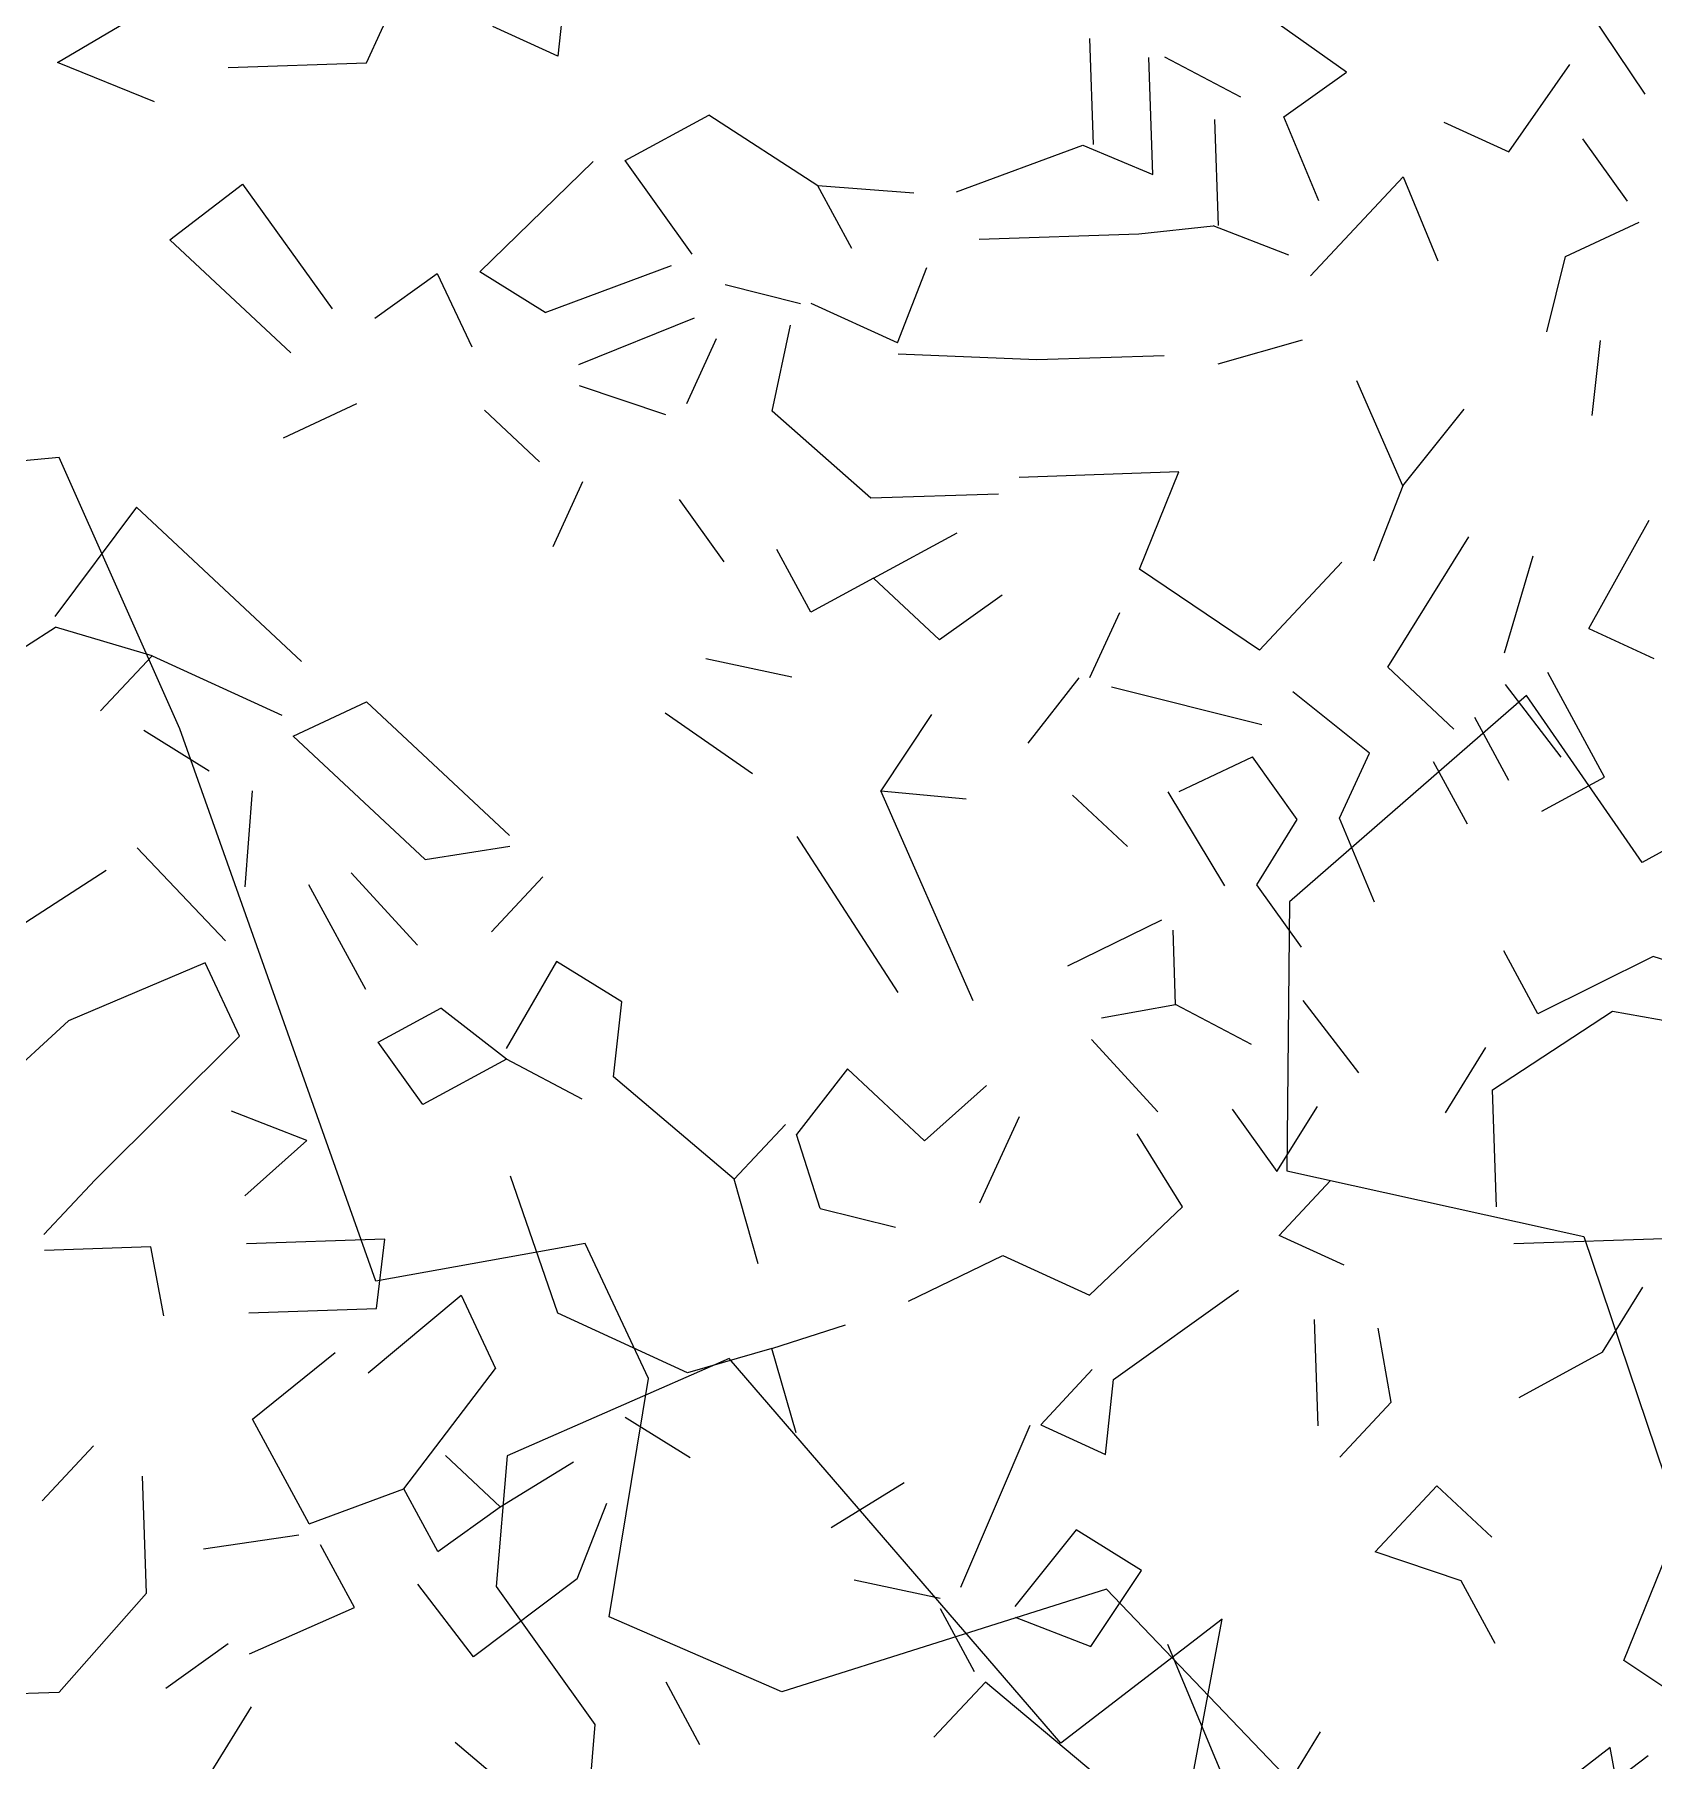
# Model space of a CAD drawing. Header units: metres. Extents: x 10 to 239, y 2 to 253.
# Drawn here: x 62.234 to 63.055, y 237.914 to 238.789 of the extents above; entities that cross this region are included whole.
import ezdxf

# ---------------------------------------------------------------- set-up
doc = ezdxf.new("R2010")
doc.units = ezdxf.units.M
doc.header["$MEASUREMENT"] = 0
doc.layers.add('1', color=7, linetype='Continuous')
doc.layers.add('bloques ARBOLES', color=7, linetype='Continuous', true_color=0xb8d897)

# ---------------------------------------------------------------- blocks, each defined once
blk = doc.blocks.new('arbolote')
at = {"layer": 'bloques ARBOLES'}
for points in [[(3.42866, 7.77746), (3.31683, 7.89428), (3.15217, 7.84219), (3.0647, 7.8803), (3.08466, 8.00115), (3.05248, 8.06954), (2.94633, 8.05045), (2.84702, 8.33056), (2.7857, 8.46809), (2.72949, 8.46279), (2.72583, 8.38242), (2.63786, 8.4146), (2.54986, 8.36213), (2.52962, 8.45444), (2.45378, 8.4647), (2.41967, 8.4257), (2.32757, 8.49208), (2.23073, 8.46524)], [(-1.49379, 8.40812), (-1.571, 8.36571), (-1.62973, 8.45025), (-1.74994, 8.34567), (-1.75127, 8.20933), (-1.60066, 8.17595), (-1.54146, 8.00074)], [(-1.55088, 7.71868), (-1.58725, 7.91689), (-1.76175, 7.78195), (-1.80902, 7.84861), (-1.78403, 7.98199), (-1.86593, 7.91905), (-2.03402, 8.11423), (-2.14667, 8.0648), (-2.15215, 7.99852), (-2.10217, 7.92865), (-2.11167, 7.81391), (-1.97224, 7.72967), (-1.89642, 7.58695), (-1.88615, 7.50642), (-1.99813, 7.58541), (-2.09345, 7.64907), (-2.22055, 7.50921), (-2.18532, 7.42961), (-2.31058, 7.38421), (-2.36931, 7.31238)]]:
    blk.add_lwpolyline(points, dxfattribs=at)
blk = doc.blocks.new('arb-alz-77')
at = {"layer": 'bloques ARBOLES', "linetype": 'Continuous'}
for p, q in [((0.8335, 5.234), (0.9146, 5.4112)), ((0.8335, 5.234), (0.9146, 5.4112)), ((0.8335, 5.234), (0.9146, 5.4112)), ((1.9797, 5.2229), (1.7628, 5.3775)), ((1.9797, 5.2229), (1.7628, 5.3775)), ((1.9797, 5.2229), (1.7628, 5.3775)), ((1.9797, 5.2229), (1.7628, 5.3775)), ((1.0669, 5.3291), (1.0574, 5.2416)), ((0.4722, 5.2343), (0.6064, 5.3136)), ((2.3293, 5.1974), (2.2638, 5.2948)), ((2.3293, 5.1974), (2.2638, 5.2948)), ((1.0574, 5.2416), (0.9814, 5.2764)), ((1.0574, 5.2416), (0.9814, 5.2764)), ((1.6837, 5.1382), (1.6795, 5.2625)), ((0.5858, 5.1882), (0.4722, 5.2343)), ((0.5858, 5.1882), (0.4722, 5.2343)), ((0.5858, 5.1882), (0.4722, 5.2343)), ((0.5858, 5.1882), (0.4722, 5.2343)), ((0.5858, 5.1882), (0.4722, 5.2343)), ((0.5858, 5.1882), (0.4722, 5.2343)), ((0.5858, 5.1882), (0.4722, 5.2343)), ((0.5858, 5.1882), (0.4722, 5.2343)), ((0.6717, 5.2286), (0.8335, 5.234)), ((0.6717, 5.2286), (0.8335, 5.234)), ((0.6717, 5.2286), (0.8335, 5.234)), ((1.7533, 5.1032), (1.7488, 5.24)), ((1.7533, 5.1032), (1.7488, 5.24)), ((1.7533, 5.1032), (1.7488, 5.24)), ((1.7533, 5.1032), (1.7488, 5.24)), ((1.8561, 5.1938), (1.7675, 5.2405)), ((2.1697, 5.1297), (2.241, 5.2318)), ((2.1697, 5.1297), (2.241, 5.2318)), ((2.1697, 5.1297), (2.241, 5.2318)), ((1.9067, 5.1706), (1.9797, 5.2229)), ((1.9067, 5.1706), (1.9797, 5.2229)), ((1.9067, 5.1706), (1.9797, 5.2229)), ((1.1362, 5.1197), (1.2341, 5.1728)), ((1.1362, 5.1197), (1.2341, 5.1728)), ((1.1362, 5.1197), (1.2341, 5.1728)), ((1.1362, 5.1197), (1.2341, 5.1728)), ((1.1362, 5.1197), (1.2341, 5.1728)), ((1.3614, 5.0899), (1.2341, 5.1728)), ((1.3614, 5.0899), (1.2341, 5.1728)), ((1.3614, 5.0899), (1.2341, 5.1728)), ((1.3614, 5.0899), (1.2341, 5.1728)), ((1.3614, 5.0899), (1.2341, 5.1728)), ((1.83, 5.0435), (1.8258, 5.1678)), ((1.9474, 5.0723), (1.9067, 5.1706)), ((1.9474, 5.0723), (1.9067, 5.1706)), ((2.0938, 5.1645), (2.1697, 5.1297)), ((2.0938, 5.1645), (2.1697, 5.1297)), ((1.5236, 5.0829), (1.6713, 5.1377)), ((1.5236, 5.0829), (1.6713, 5.1377)), ((1.6713, 5.1377), (1.7533, 5.1032)), ((1.6713, 5.1377), (1.7533, 5.1032)), ((1.6713, 5.1377), (1.7533, 5.1032)), ((1.6713, 5.1377), (1.7533, 5.1032)), ((2.3086, 5.0721), (2.2563, 5.145)), ((0.9662, 4.9894), (1.0988, 5.1185)), ((0.9662, 4.9894), (1.0988, 5.1185)), ((0.9662, 4.9894), (1.0988, 5.1185)), ((0.9662, 4.9894), (1.0988, 5.1185)), ((1.2146, 5.0102), (1.1362, 5.1197)), ((1.2146, 5.0102), (1.1362, 5.1197)), ((1.2146, 5.0102), (1.1362, 5.1197)), ((0.6037, 5.027), (0.6887, 5.092)), ((0.6037, 5.027), (0.6887, 5.092)), ((0.6887, 5.092), (0.7933, 4.9462)), ((0.6887, 5.092), (0.7933, 4.9462)), ((0.6887, 5.092), (0.7933, 4.9462)), ((0.6887, 5.092), (0.7933, 4.9462)), ((0.6887, 5.092), (0.7933, 4.9462)), ((0.6887, 5.092), (0.7933, 4.9462)), ((1.4738, 5.0813), (1.3614, 5.0899)), ((1.4013, 5.0166), (1.3614, 5.0899)), ((1.4013, 5.0166), (1.3614, 5.0899)), ((1.4013, 5.0166), (1.3614, 5.0899)), ((1.4013, 5.0166), (1.3614, 5.0899)), ((1.4738, 5.0813), (1.3614, 5.0899)), ((1.4013, 5.0166), (1.3614, 5.0899)), ((1.9378, 4.9849), (2.0461, 5.1006)), ((1.9378, 4.9849), (2.0461, 5.1006)), ((2.0461, 5.1006), (2.0868, 5.0023)), ((2.0461, 5.1006), (2.0868, 5.0023)), ((2.0461, 5.1006), (2.0868, 5.0023)), ((2.0461, 5.1006), (2.0868, 5.0023)), ((2.2361, 5.0074), (2.322, 5.0477)), ((0.7452, 4.8948), (0.6037, 5.027)), ((0.7452, 4.8948), (0.6037, 5.027)), ((1.5503, 5.0278), (1.737, 5.034)), ((1.5503, 5.0278), (1.737, 5.034)), ((1.5503, 5.0278), (1.737, 5.034)), ((1.737, 5.034), (1.8238, 5.0433)), ((1.9122, 5.0088), (1.8238, 5.0433)), ((1.9122, 5.0088), (1.8238, 5.0433)), ((2.2141, 4.9194), (2.2361, 5.0074)), ((2.2141, 4.9194), (2.2361, 5.0074)), ((0.8435, 4.9353), (0.9164, 4.9876)), ((0.8435, 4.9353), (0.9164, 4.9876)), ((0.8435, 4.9353), (0.9164, 4.9876)), ((0.9164, 4.9876), (0.9568, 4.9019)), ((0.9164, 4.9876), (0.9568, 4.9019)), ((0.9164, 4.9876), (0.9568, 4.9019)), ((1.0425, 4.9421), (0.9662, 4.9894)), ((1.0425, 4.9421), (0.9662, 4.9894)), ((1.0425, 4.9421), (0.9662, 4.9894)), ((1.0425, 4.9421), (0.9662, 4.9894)), ((1.0425, 4.9421), (0.9662, 4.9894)), ((1.0425, 4.9421), (1.1902, 4.9969)), ((1.0425, 4.9421), (1.1902, 4.9969)), ((1.0425, 4.9421), (1.1902, 4.9969)), ((1.0425, 4.9421), (1.1902, 4.9969)), ((1.0425, 4.9421), (1.1902, 4.9969)), ((1.0425, 4.9421), (1.1902, 4.9969)), ((1.0425, 4.9421), (1.1902, 4.9969)), ((1.0425, 4.9421), (1.1902, 4.9969)), ((1.4548, 4.9063), (1.4891, 4.9946)), ((1.4548, 4.9063), (1.4891, 4.9946)), ((1.4548, 4.9063), (1.4891, 4.9946)), ((1.3412, 4.9522), (1.2532, 4.9742)), ((1.3412, 4.9522), (1.2532, 4.9742)), ((1.4548, 4.9063), (1.3536, 4.9525)), ((1.082, 4.8812), (1.2171, 4.9356)), ((1.082, 4.8812), (1.2171, 4.9356)), ((1.082, 4.8812), (1.2171, 4.9356)), ((1.082, 4.8812), (1.2171, 4.9356)), ((1.308, 4.8265), (1.3295, 4.9269)), ((1.308, 4.8265), (1.3295, 4.9269)), ((1.308, 4.8265), (1.3295, 4.9269)), ((1.308, 4.8265), (1.3295, 4.9269)), ((1.308, 4.8265), (1.3295, 4.9269)), ((1.308, 4.8265), (1.3295, 4.9269)), ((1.2081, 4.8356), (1.2428, 4.9115)), ((1.9279, 4.9097), (1.8292, 4.8815)), ((1.9279, 4.9097), (1.8292, 4.8815)), ((1.9279, 4.9097), (1.8292, 4.8815)), ((1.9279, 4.9097), (1.8292, 4.8815)), ((1.9279, 4.9097), (1.8292, 4.8815)), ((1.9279, 4.9097), (1.8292, 4.8815)), ((1.9279, 4.9097), (1.8292, 4.8815)), ((2.2672, 4.8216), (2.2768, 4.9091)), ((2.2672, 4.8216), (2.2768, 4.9091)), ((2.2672, 4.8216), (2.2768, 4.9091)), ((2.2672, 4.8216), (2.2768, 4.9091)), ((2.2672, 4.8216), (2.2768, 4.9091)), ((2.2672, 4.8216), (2.2768, 4.9091)), ((1.4553, 4.8937), (1.6175, 4.8868)), ((1.4553, 4.8937), (1.6175, 4.8868)), ((1.6175, 4.8868), (1.7667, 4.8918)), ((1.6175, 4.8868), (1.7667, 4.8918)), ((1.6175, 4.8868), (1.7667, 4.8918)), ((1.1837, 4.8223), (1.0828, 4.8563)), ((1.1837, 4.8223), (1.0828, 4.8563)), ((1.1837, 4.8223), (1.0828, 4.8563)), ((2.0458, 4.7393), (1.9919, 4.862)), ((2.0458, 4.7393), (1.9919, 4.862)), ((2.0458, 4.7393), (1.9919, 4.862)), ((2.0458, 4.7393), (1.9919, 4.862)), ((0.8219, 4.835), (0.736, 4.7948)), ((0.8219, 4.835), (0.736, 4.7948)), ((0.8219, 4.835), (0.736, 4.7948)), ((1.036, 4.7674), (0.9717, 4.8276)), ((1.036, 4.7674), (0.9717, 4.8276)), ((1.036, 4.7674), (0.9717, 4.8276)), ((1.4236, 4.7246), (1.308, 4.8265)), ((1.4236, 4.7246), (1.308, 4.8265)), ((2.0458, 4.7393), (2.1176, 4.829)), ((1.0518, 4.6684), (1.0866, 4.7443)), ((1.0518, 4.6684), (1.0866, 4.7443)), ((1.0518, 4.6684), (1.0866, 4.7443)), ((1.7838, 4.7555), (1.5971, 4.7491)), ((1.7838, 4.7555), (1.5971, 4.7491)), ((1.7838, 4.7555), (1.5971, 4.7491)), ((1.7378, 4.6418), (1.7838, 4.7555)), ((1.7378, 4.6418), (1.7838, 4.7555)), ((1.7378, 4.6418), (1.7838, 4.7555)), ((1.7378, 4.6418), (1.7838, 4.7555)), ((1.7378, 4.6418), (1.7838, 4.7555)), ((1.7378, 4.6418), (1.7838, 4.7555)), ((1.7378, 4.6418), (1.7838, 4.7555)), ((1.7378, 4.6418), (1.7838, 4.7555)), ((1.7378, 4.6418), (1.7838, 4.7555)), ((1.7378, 4.6418), (1.7838, 4.7555)), ((1.1994, 4.7232), (1.2517, 4.6503)), ((1.1994, 4.7232), (1.2517, 4.6503)), ((1.5729, 4.7296), (1.4236, 4.7246)), ((1.5729, 4.7296), (1.4236, 4.7246)), ((1.5729, 4.7296), (1.4236, 4.7246)), ((2.0458, 4.7393), (2.0115, 4.6511)), ((2.0458, 4.7393), (2.0115, 4.6511)), ((2.0458, 4.7393), (2.0115, 4.6511)), ((2.0458, 4.7393), (2.0115, 4.6511)), ((2.0458, 4.7393), (2.0115, 4.6511)), ((2.0458, 4.7393), (2.0115, 4.6511)), ((0.5644, 4.7142), (0.4692, 4.5865)), ((0.7574, 4.5339), (0.5644, 4.7142)), ((0.7574, 4.5339), (0.5644, 4.7142)), ((0.7574, 4.5339), (0.5644, 4.7142)), ((1.4267, 4.6312), (1.5246, 4.6844)), ((1.4267, 4.6312), (1.5246, 4.6844)), ((2.2632, 4.5723), (2.3338, 4.6992)), ((2.2632, 4.5723), (2.3338, 4.6992)), ((2.2632, 4.5723), (2.3338, 4.6992)), ((1.3534, 4.5915), (1.3135, 4.6648)), ((1.3534, 4.5915), (1.3135, 4.6648)), ((1.3534, 4.5915), (1.3135, 4.6648)), ((1.3534, 4.5915), (1.3135, 4.6648)), ((1.3534, 4.5915), (1.3135, 4.6648)), ((1.3534, 4.5915), (1.3135, 4.6648)), ((1.3534, 4.5915), (1.3135, 4.6648)), ((2.0281, 4.527), (2.1227, 4.6797)), ((2.0281, 4.527), (2.1227, 4.6797)), ((2.0281, 4.527), (2.1227, 4.6797)), ((1.9742, 4.6498), (1.878, 4.5469)), ((1.9742, 4.6498), (1.878, 4.5469)), ((1.9742, 4.6498), (1.878, 4.5469)), ((2.1645, 4.5441), (2.1982, 4.6573)), ((2.1645, 4.5441), (2.1982, 4.6573)), ((2.1645, 4.5441), (2.1982, 4.6573)), ((2.1645, 4.5441), (2.1982, 4.6573)), ((2.1645, 4.5441), (2.1982, 4.6573)), ((1.4267, 4.6312), (1.3534, 4.5915)), ((1.4267, 4.6312), (1.3534, 4.5915)), ((1.5038, 4.5591), (1.4267, 4.6312)), ((1.5038, 4.5591), (1.4267, 4.6312)), ((1.5038, 4.5591), (1.4267, 4.6312)), ((1.878, 4.5469), (1.7378, 4.6418)), ((1.878, 4.5469), (1.7378, 4.6418)), ((1.5769, 4.6114), (1.5038, 4.5591)), ((1.6797, 4.5152), (1.7146, 4.5911)), ((0.3476, 4.4952), (0.4697, 4.574)), ((0.3476, 4.4952), (0.4697, 4.574)), ((0.3476, 4.4952), (0.4697, 4.574)), ((0.3476, 4.4952), (0.4697, 4.574)), ((0.3476, 4.4952), (0.4697, 4.574)), ((0.3476, 4.4952), (0.4697, 4.574)), ((0.3476, 4.4952), (0.4697, 4.574)), ((0.3476, 4.4952), (0.4697, 4.574)), ((0.3476, 4.4952), (0.4697, 4.574)), ((0.5828, 4.5404), (0.4697, 4.574)), ((0.5828, 4.5404), (0.4697, 4.574)), ((0.5828, 4.5404), (0.4697, 4.574)), ((0.5828, 4.5404), (0.4697, 4.574)), ((0.5828, 4.5404), (0.4697, 4.574)), ((0.5828, 4.5404), (0.4697, 4.574)), ((0.5828, 4.5404), (0.4697, 4.574)), ((0.5828, 4.5404), (0.4697, 4.574)), ((0.5828, 4.5404), (0.4697, 4.574)), ((2.2632, 4.5723), (2.3393, 4.5374)), ((2.2632, 4.5723), (2.3393, 4.5374)), ((2.2632, 4.5723), (2.3393, 4.5374)), ((2.2632, 4.5723), (2.3393, 4.5374)), ((0.5226, 4.4761), (0.5828, 4.5404)), ((0.5226, 4.4761), (0.5828, 4.5404)), ((0.5226, 4.4761), (0.5828, 4.5404)), ((0.5828, 4.5404), (0.7345, 4.4709)), ((1.2305, 4.5374), (1.3309, 4.5159)), ((1.2305, 4.5374), (1.3309, 4.5159)), ((2.1053, 4.4548), (2.0281, 4.527)), ((2.1053, 4.4548), (2.0281, 4.527)), ((2.1053, 4.4548), (2.0281, 4.527)), ((2.1053, 4.4548), (2.0281, 4.527)), ((1.6076, 4.4381), (1.6673, 4.5148)), ((1.6076, 4.4381), (1.6673, 4.5148)), ((1.6076, 4.4381), (1.6673, 4.5148)), ((1.6076, 4.4381), (1.6673, 4.5148)), ((1.6076, 4.4381), (1.6673, 4.5148)), ((1.8809, 4.4597), (1.7051, 4.5036)), ((1.8809, 4.4597), (1.7051, 4.5036)), ((1.8809, 4.4597), (1.7051, 4.5036)), ((1.8809, 4.4597), (1.7051, 4.5036)), ((1.8809, 4.4597), (1.7051, 4.5036)), ((1.8809, 4.4597), (1.7051, 4.5036)), ((1.8809, 4.4597), (1.7051, 4.5036)), ((1.8809, 4.4597), (1.7051, 4.5036)), ((1.8809, 4.4597), (1.7051, 4.5036)), ((2.2309, 4.4218), (2.1658, 4.5068)), ((2.2309, 4.4218), (2.1658, 4.5068)), ((2.2309, 4.4218), (2.1658, 4.5068)), ((2.2816, 4.3985), (2.2151, 4.5208)), ((2.2816, 4.3985), (2.2151, 4.5208)), ((2.2816, 4.3985), (2.2151, 4.5208)), ((2.2816, 4.3985), (2.2151, 4.5208)), ((0.7479, 4.4464), (0.8337, 4.4866)), ((0.8337, 4.4866), (1.0009, 4.3304)), ((0.8337, 4.4866), (1.0009, 4.3304)), ((0.8337, 4.4866), (1.0009, 4.3304)), ((2.0066, 4.4267), (1.917, 4.4984)), ((2.0066, 4.4267), (1.917, 4.4984)), ((1.2849, 4.4023), (1.1829, 4.4735)), ((1.2849, 4.4023), (1.1829, 4.4735)), ((1.2849, 4.4023), (1.1829, 4.4735)), ((1.2849, 4.4023), (1.1829, 4.4735)), ((1.2849, 4.4023), (1.1829, 4.4735)), ((1.2849, 4.4023), (1.1829, 4.4735)), ((1.2849, 4.4023), (1.1829, 4.4735)), ((1.4944, 4.4717), (1.4351, 4.3824)), ((1.4944, 4.4717), (1.4351, 4.3824)), ((2.1696, 4.3948), (2.1298, 4.4682)), ((2.1696, 4.3948), (2.1298, 4.4682)), ((2.1696, 4.3948), (2.1298, 4.4682)), ((2.1696, 4.3948), (2.1298, 4.4682)), ((2.1696, 4.3948), (2.1298, 4.4682)), ((0.6496, 4.4057), (0.5733, 4.453)), ((0.6496, 4.4057), (0.5733, 4.453)), ((0.6496, 4.4057), (0.5733, 4.453)), ((0.6496, 4.4057), (0.5733, 4.453)), ((0.6496, 4.4057), (0.5733, 4.453)), ((0.6496, 4.4057), (0.5733, 4.453)), ((0.6496, 4.4057), (0.5733, 4.453)), ((0.6496, 4.4057), (0.5733, 4.453)), ((0.9022, 4.3021), (0.7479, 4.4464)), ((0.9022, 4.3021), (0.7479, 4.4464)), ((0.9022, 4.3021), (0.7479, 4.4464)), ((0.9022, 4.3021), (0.7479, 4.4464)), ((0.9022, 4.3021), (0.7479, 4.4464)), ((1.7839, 4.3818), (1.8698, 4.4221)), ((1.7839, 4.3818), (1.8698, 4.4221)), ((1.7839, 4.3818), (1.8698, 4.4221)), ((1.7839, 4.3818), (1.8698, 4.4221)), ((1.7839, 4.3818), (1.8698, 4.4221)), ((1.7839, 4.3818), (1.8698, 4.4221)), ((1.7839, 4.3818), (1.8698, 4.4221)), ((1.922, 4.3491), (1.8698, 4.4221)), ((1.922, 4.3491), (1.8698, 4.4221)), ((1.922, 4.3491), (1.8698, 4.4221)), ((1.922, 4.3491), (1.8698, 4.4221)), ((1.922, 4.3491), (1.8698, 4.4221)), ((1.922, 4.3491), (1.8698, 4.4221)), ((1.922, 4.3491), (1.8698, 4.4221)), ((1.922, 4.3491), (1.8698, 4.4221)), ((1.922, 4.3491), (1.8698, 4.4221)), ((1.922, 4.3491), (1.8698, 4.4221)), ((1.922, 4.3491), (1.8698, 4.4221)), ((1.922, 4.3491), (1.8698, 4.4221)), ((1.922, 4.3491), (1.8698, 4.4221)), ((1.9718, 4.3506), (2.0066, 4.4267)), ((2.1215, 4.3434), (2.0817, 4.4166)), ((0.6916, 4.2701), (0.7002, 4.3826)), ((0.6916, 4.2701), (0.7002, 4.3826)), ((0.6916, 4.2701), (0.7002, 4.3826)), ((0.6916, 4.2701), (0.7002, 4.3826)), ((0.6916, 4.2701), (0.7002, 4.3826)), ((1.543, 4.1368), (1.4351, 4.3824)), ((1.543, 4.1368), (1.4351, 4.3824)), ((1.543, 4.1368), (1.4351, 4.3824)), ((1.543, 4.1368), (1.4351, 4.3824)), ((1.543, 4.1368), (1.4351, 4.3824)), ((1.543, 4.1368), (1.4351, 4.3824)), ((1.543, 4.1368), (1.4351, 4.3824)), ((1.4351, 4.3824), (1.5351, 4.3733)), ((1.543, 4.1368), (1.4351, 4.3824)), ((1.8374, 4.2714), (1.7714, 4.3813)), ((1.8374, 4.2714), (1.7714, 4.3813)), ((1.8374, 4.2714), (1.7714, 4.3813)), ((1.8374, 4.2714), (1.7714, 4.3813)), ((2.2082, 4.3586), (2.2816, 4.3985)), ((2.2082, 4.3586), (2.2816, 4.3985)), ((2.2082, 4.3586), (2.2816, 4.3985)), ((2.2082, 4.3586), (2.2816, 4.3985)), ((2.2082, 4.3586), (2.2816, 4.3985)), ((2.2082, 4.3586), (2.2816, 4.3985)), ((2.2082, 4.3586), (2.2816, 4.3985)), ((2.2082, 4.3586), (2.2816, 4.3985)), ((2.2082, 4.3586), (2.2816, 4.3985)), ((2.2082, 4.3586), (2.2816, 4.3985)), ((1.6595, 4.3775), (1.7238, 4.3175)), ((1.6595, 4.3775), (1.7238, 4.3175)), ((1.8748, 4.2727), (1.922, 4.3491)), ((1.8748, 4.2727), (1.922, 4.3491)), ((1.8748, 4.2727), (1.922, 4.3491)), ((1.8748, 4.2727), (1.922, 4.3491)), ((1.8748, 4.2727), (1.922, 4.3491)), ((1.8748, 4.2727), (1.922, 4.3491)), ((2.0124, 4.2524), (1.9718, 4.3506)), ((2.0124, 4.2524), (1.9718, 4.3506)), ((1.4555, 4.1465), (1.3372, 4.3292)), ((1.4555, 4.1465), (1.3372, 4.3292)), ((1.4555, 4.1465), (1.3372, 4.3292)), ((1.4555, 4.1465), (1.3372, 4.3292)), ((1.4555, 4.1465), (1.3372, 4.3292)), ((1.4555, 4.1465), (1.3372, 4.3292)), ((0.5655, 4.3157), (0.6688, 4.207)), ((0.5655, 4.3157), (0.6688, 4.207)), ((0.5655, 4.3157), (0.6688, 4.207)), ((0.5655, 4.3157), (0.6688, 4.207)), ((0.5655, 4.3157), (0.6688, 4.207)), ((0.9022, 4.3021), (1.0013, 4.3179)), ((0.9022, 4.3021), (1.0013, 4.3179)), ((0.3461, 4.1713), (0.5289, 4.2896)), ((0.3461, 4.1713), (0.5289, 4.2896)), ((0.3461, 4.1713), (0.5289, 4.2896)), ((0.8156, 4.2868), (0.8932, 4.2021)), ((0.8156, 4.2868), (0.8932, 4.2021)), ((0.9799, 4.2175), (1.04, 4.2818)), ((0.9799, 4.2175), (1.04, 4.2818)), ((0.8327, 4.1503), (0.7662, 4.2726)), ((0.8327, 4.1503), (0.7662, 4.2726)), ((0.8327, 4.1503), (0.7662, 4.2726)), ((1.9271, 4.1996), (1.8748, 4.2727)), ((1.9271, 4.1996), (1.8748, 4.2727)), ((1.9271, 4.1996), (1.8748, 4.2727)), ((1.9271, 4.1996), (1.8748, 4.2727)), ((1.9271, 4.1996), (1.8748, 4.2727)), ((1.6538, 4.178), (1.764, 4.2315)), ((1.6538, 4.178), (1.764, 4.2315)), ((1.6538, 4.178), (1.764, 4.2315)), ((1.6538, 4.178), (1.764, 4.2315)), ((1.6538, 4.178), (1.764, 4.2315)), ((1.7799, 4.1325), (1.7769, 4.2196)), ((1.7799, 4.1325), (1.7769, 4.2196)), ((1.7799, 4.1325), (1.7769, 4.2196)), ((0.6447, 4.1814), (0.4852, 4.1137)), ((0.6447, 4.1814), (0.4852, 4.1137)), ((0.6447, 4.1814), (0.4852, 4.1137)), ((0.6447, 4.1814), (0.4852, 4.1137)), ((0.6849, 4.0955), (0.6447, 4.1814)), ((0.6849, 4.0955), (0.6447, 4.1814)), ((1.0557, 4.1828), (0.9969, 4.0811)), ((1.0557, 4.1828), (0.9969, 4.0811)), ((1.0557, 4.1828), (0.9969, 4.0811)), ((1.1321, 4.1356), (1.0557, 4.1828)), ((1.1321, 4.1356), (1.0557, 4.1828)), ((1.1321, 4.1356), (1.0557, 4.1828)), ((1.1321, 4.1356), (1.0557, 4.1828)), ((1.1321, 4.1356), (1.0557, 4.1828)), ((1.1321, 4.1356), (1.0557, 4.1828)), ((2.2037, 4.1219), (2.1639, 4.1953)), ((2.2037, 4.1219), (2.1639, 4.1953)), ((2.2037, 4.1219), (2.1639, 4.1953)), ((2.3385, 4.1887), (2.2037, 4.1219)), ((2.3385, 4.1887), (2.2037, 4.1219)), ((2.5525, 4.1212), (2.3385, 4.1887)), ((0.8471, 4.0885), (0.9205, 4.1284)), ((0.8471, 4.0885), (0.9205, 4.1284)), ((0.9973, 4.0687), (0.9205, 4.1284)), ((0.9973, 4.0687), (0.9205, 4.1284)), ((1.1226, 4.0479), (1.1321, 4.1356)), ((1.1226, 4.0479), (1.1321, 4.1356)), ((1.1226, 4.0479), (1.1321, 4.1356)), ((1.6931, 4.1171), (1.7799, 4.1325)), ((1.6931, 4.1171), (1.7799, 4.1325)), ((1.8687, 4.0857), (1.7799, 4.1325)), ((1.8687, 4.0857), (1.7799, 4.1325)), ((1.8687, 4.0857), (1.7799, 4.1325)), ((1.8687, 4.0857), (1.7799, 4.1325)), ((1.8687, 4.0857), (1.7799, 4.1325)), ((1.8687, 4.0857), (1.7799, 4.1325)), ((1.8687, 4.0857), (1.7799, 4.1325)), ((1.8687, 4.0857), (1.7799, 4.1325)), ((1.9944, 4.0526), (1.9292, 4.1375)), ((1.9944, 4.0526), (1.9292, 4.1375)), ((1.9944, 4.0526), (1.9292, 4.1375)), ((1.9944, 4.0526), (1.9292, 4.1375)), ((1.9944, 4.0526), (1.9292, 4.1375)), ((1.9944, 4.0526), (1.9292, 4.1375)), ((1.9944, 4.0526), (1.9292, 4.1375)), ((2.1506, 4.0329), (2.2908, 4.1249)), ((2.1506, 4.0329), (2.2908, 4.1249)), ((2.1506, 4.0329), (2.2908, 4.1249)), ((2.1506, 4.0329), (2.2908, 4.1249)), ((2.1506, 4.0329), (2.2908, 4.1249)), ((2.1506, 4.0329), (2.2908, 4.1249)), ((2.1506, 4.0329), (2.2908, 4.1249)), ((2.2908, 4.1249), (2.3786, 4.1091)), ((2.2908, 4.1249), (2.3786, 4.1091)), ((0.4852, 4.1137), (0.4006, 4.0361)), ((0.5163, 3.9278), (0.6849, 4.0955)), ((0.5163, 3.9278), (0.6849, 4.0955)), ((0.5163, 3.9278), (0.6849, 4.0955)), ((0.5163, 3.9278), (0.6849, 4.0955)), ((0.8994, 4.0156), (0.8471, 4.0885)), ((0.8994, 4.0156), (0.8471, 4.0885)), ((0.8994, 4.0156), (0.8471, 4.0885)), ((0.8994, 4.0156), (0.8471, 4.0885)), ((0.8994, 4.0156), (0.8471, 4.0885)), ((0.8994, 4.0156), (0.8471, 4.0885)), ((0.8994, 4.0156), (0.8471, 4.0885)), ((1.7593, 4.0072), (1.6815, 4.0918)), ((1.7593, 4.0072), (1.6815, 4.0918)), ((1.7593, 4.0072), (1.6815, 4.0918)), ((1.7593, 4.0072), (1.6815, 4.0918)), ((1.7593, 4.0072), (1.6815, 4.0918)), ((2.0956, 4.0061), (2.1428, 4.0825)), ((2.0956, 4.0061), (2.1428, 4.0825)), ((2.0956, 4.0061), (2.1428, 4.0825)), ((2.0956, 4.0061), (2.1428, 4.0825)), ((2.0956, 4.0061), (2.1428, 4.0825)), ((2.0956, 4.0061), (2.1428, 4.0825)), ((2.0956, 4.0061), (2.1428, 4.0825)), ((0.9973, 4.0687), (0.8994, 4.0156)), ((0.9973, 4.0687), (0.8994, 4.0156)), ((0.9973, 4.0687), (0.8994, 4.0156)), ((0.9973, 4.0687), (0.8994, 4.0156)), ((1.086, 4.0218), (0.9973, 4.0687)), ((1.086, 4.0218), (0.9973, 4.0687)), ((1.086, 4.0218), (0.9973, 4.0687)), ((1.3962, 4.0573), (1.3366, 3.9805)), ((1.3962, 4.0573), (1.3366, 3.9805)), ((1.3962, 4.0573), (1.3366, 3.9805)), ((1.3962, 4.0573), (1.3366, 3.9805)), ((1.4864, 3.9732), (1.3962, 4.0573)), ((1.4864, 3.9732), (1.3962, 4.0573)), ((1.2637, 3.9283), (1.1226, 4.0479)), ((1.2637, 3.9283), (1.1226, 4.0479)), ((1.2637, 3.9283), (1.1226, 4.0479)), ((1.2637, 3.9283), (1.1226, 4.0479)), ((1.2637, 3.9283), (1.1226, 4.0479)), ((1.2637, 3.9283), (1.1226, 4.0479)), ((1.2637, 3.9283), (1.1226, 4.0479)), ((1.2637, 3.9283), (1.1226, 4.0479)), ((1.2637, 3.9283), (1.1226, 4.0479)), ((1.4864, 3.9732), (1.5589, 4.0379)), ((1.4864, 3.9732), (1.5589, 4.0379)), ((1.4864, 3.9732), (1.5589, 4.0379)), ((1.4864, 3.9732), (1.5589, 4.0379)), ((1.4864, 3.9732), (1.5589, 4.0379)), ((1.4864, 3.9732), (1.5589, 4.0379)), ((2.1553, 3.8961), (2.1506, 4.0329)), ((2.1553, 3.8961), (2.1506, 4.0329)), ((2.1553, 3.8961), (2.1506, 4.0329)), ((0.7638, 3.9736), (0.6755, 4.008)), ((1.551, 3.9006), (1.5975, 4.0018)), ((1.551, 3.9006), (1.5975, 4.0018)), ((1.551, 3.9006), (1.5975, 4.0018)), ((1.8462, 4.0102), (1.8985, 3.9373)), ((1.8462, 4.0102), (1.8985, 3.9373)), ((1.8462, 4.0102), (1.8985, 3.9373)), ((1.8462, 4.0102), (1.8985, 3.9373)), ((1.8462, 4.0102), (1.8985, 3.9373)), ((1.8462, 4.0102), (1.8985, 3.9373)), ((1.8462, 4.0102), (1.8985, 3.9373)), ((1.8462, 4.0102), (1.8985, 3.9373)), ((1.8985, 3.9373), (1.9458, 4.0135)), ((1.2637, 3.9283), (1.3238, 3.9925)), ((1.3643, 3.8942), (1.3366, 3.9805)), ((1.3643, 3.8942), (1.3366, 3.9805)), ((1.7879, 3.8961), (1.7351, 3.9816)), ((1.7879, 3.8961), (1.7351, 3.9816)), ((1.7879, 3.8961), (1.7351, 3.9816)), ((1.7879, 3.8961), (1.7351, 3.9816)), ((1.7879, 3.8961), (1.7351, 3.9816)), ((1.7879, 3.8961), (1.7351, 3.9816)), ((1.7879, 3.8961), (1.7351, 3.9816)), ((0.6913, 3.9089), (0.7638, 3.9736)), ((0.4562, 3.8635), (0.5163, 3.9278)), ((0.4562, 3.8635), (0.5163, 3.9278)), ((0.4562, 3.8635), (0.5163, 3.9278)), ((0.4562, 3.8635), (0.5163, 3.9278)), ((0.4562, 3.8635), (0.5163, 3.9278)), ((0.4562, 3.8635), (0.5163, 3.9278)), ((0.4562, 3.8635), (0.5163, 3.9278)), ((0.4562, 3.8635), (0.5163, 3.9278)), ((0.4562, 3.8635), (0.5163, 3.9278)), ((0.4562, 3.8635), (0.5163, 3.9278)), ((1.0572, 3.7718), (1.0019, 3.9318)), ((1.0572, 3.7718), (1.0019, 3.9318)), ((1.0572, 3.7718), (1.0019, 3.9318)), ((1.2918, 3.8295), (1.2637, 3.9283)), ((1.2918, 3.8295), (1.2637, 3.9283)), ((1.2918, 3.8295), (1.2637, 3.9283)), ((1.2918, 3.8295), (1.2637, 3.9283)), ((1.2918, 3.8295), (1.2637, 3.9283)), ((1.2918, 3.8295), (1.2637, 3.9283)), ((1.901, 3.8625), (1.9612, 3.9268)), ((1.901, 3.8625), (1.9612, 3.9268)), ((1.901, 3.8625), (1.9612, 3.9268)), ((1.901, 3.8625), (1.9612, 3.9268)), ((1.6792, 3.7928), (1.7879, 3.8961)), ((1.6792, 3.7928), (1.7879, 3.8961)), ((1.6792, 3.7928), (1.7879, 3.8961)), ((1.6792, 3.7928), (1.7879, 3.8961)), ((1.3643, 3.8942), (1.4523, 3.8723)), ((1.3643, 3.8942), (1.4523, 3.8723)), ((1.3643, 3.8942), (1.4523, 3.8723)), ((1.3643, 3.8942), (1.4523, 3.8723)), ((0.8549, 3.8583), (0.6932, 3.8528)), ((0.8549, 3.8583), (0.6932, 3.8528)), ((0.8549, 3.8583), (0.6932, 3.8528)), ((0.8549, 3.8583), (0.6932, 3.8528)), ((0.8549, 3.8583), (0.6932, 3.8528)), ((0.8549, 3.8583), (0.6932, 3.8528)), ((0.8549, 3.8583), (0.6932, 3.8528)), ((0.8549, 3.8583), (0.6932, 3.8528)), ((0.8452, 3.777), (0.8549, 3.8583)), ((1.9769, 3.8277), (1.901, 3.8625)), ((1.9769, 3.8277), (1.901, 3.8625)), ((1.9769, 3.8277), (1.901, 3.8625)), ((1.9769, 3.8277), (1.901, 3.8625)), ((2.1755, 3.853), (2.3622, 3.8594)), ((2.1755, 3.853), (2.3622, 3.8594)), ((0.5812, 3.8491), (0.4568, 3.8448)), ((0.5964, 3.7686), (0.5812, 3.8491)), ((0.5964, 3.7686), (0.5812, 3.8491)), ((0.5964, 3.7686), (0.5812, 3.8491)), ((0.5964, 3.7686), (0.5812, 3.8491)), ((1.4677, 3.7856), (1.578, 3.8391)), ((1.4677, 3.7856), (1.578, 3.8391)), ((1.578, 3.8391), (1.6792, 3.7928)), ((1.578, 3.8391), (1.6792, 3.7928)), ((1.578, 3.8391), (1.6792, 3.7928)), ((1.578, 3.8391), (1.6792, 3.7928)), ((1.578, 3.8391), (1.6792, 3.7928)), ((1.578, 3.8391), (1.6792, 3.7928)), ((1.578, 3.8391), (1.6792, 3.7928)), ((1.7074, 3.6941), (1.8534, 3.7987)), ((2.2794, 3.7259), (2.3266, 3.8022)), ((2.2794, 3.7259), (2.3266, 3.8022)), ((2.2794, 3.7259), (2.3266, 3.8022)), ((0.6959, 3.772), (0.8452, 3.777)), ((0.6959, 3.772), (0.8452, 3.777)), ((0.6959, 3.772), (0.8452, 3.777)), ((0.6959, 3.772), (0.8452, 3.777)), ((0.8354, 3.702), (0.9443, 3.7929)), ((0.8354, 3.702), (0.9443, 3.7929)), ((0.8354, 3.702), (0.9443, 3.7929)), ((0.8354, 3.702), (0.9443, 3.7929)), ((0.8354, 3.702), (0.9443, 3.7929)), ((0.8354, 3.702), (0.9443, 3.7929)), ((0.9443, 3.7929), (0.9846, 3.707)), ((0.9443, 3.7929), (0.9846, 3.707)), ((0.9443, 3.7929), (0.9846, 3.707)), ((1.2089, 3.7021), (1.0572, 3.7718)), ((1.2089, 3.7021), (1.0572, 3.7718)), ((1.2089, 3.7021), (1.0572, 3.7718)), ((1.3077, 3.7304), (1.394, 3.7582)), ((1.3077, 3.7304), (1.394, 3.7582)), ((1.3077, 3.7304), (1.394, 3.7582)), ((1.3077, 3.7304), (1.394, 3.7582)), ((1.3077, 3.7304), (1.394, 3.7582)), ((1.3077, 3.7304), (1.394, 3.7582)), ((1.3077, 3.7304), (1.394, 3.7582)), ((1.9418, 3.7643), (1.9461, 3.6398)), ((1.9418, 3.7643), (1.9461, 3.6398)), ((2.0322, 3.6677), (2.0168, 3.7543)), ((0.7001, 3.6476), (0.7971, 3.7255)), ((0.7001, 3.6476), (0.7971, 3.7255)), ((0.7001, 3.6476), (0.7971, 3.7255)), ((1.3077, 3.7304), (1.2089, 3.7021)), ((1.3077, 3.7304), (1.2089, 3.7021)), ((1.3077, 3.7304), (1.2089, 3.7021)), ((1.3077, 3.7304), (1.2089, 3.7021)), ((1.3077, 3.7304), (1.2089, 3.7021)), ((1.336, 3.6317), (1.3077, 3.7304)), ((1.336, 3.6317), (1.3077, 3.7304)), ((2.2794, 3.7259), (2.1815, 3.6727)), ((2.2794, 3.7259), (2.1815, 3.6727)), ((2.2794, 3.7259), (2.1815, 3.6727)), ((2.2794, 3.7259), (2.1815, 3.6727)), ((2.2794, 3.7259), (2.1815, 3.6727)), ((0.8772, 3.5664), (0.9846, 3.707)), ((1.6221, 3.6413), (1.6822, 3.7057)), ((1.6221, 3.6413), (1.6822, 3.7057)), ((1.6221, 3.6413), (1.6822, 3.7057)), ((1.6979, 3.6066), (1.7074, 3.6941)), ((1.972, 3.6034), (2.0322, 3.6677)), ((0.7666, 3.5253), (0.7001, 3.6476)), ((0.7666, 3.5253), (0.7001, 3.6476)), ((0.7666, 3.5253), (0.7001, 3.6476)), ((1.2123, 3.6026), (1.136, 3.6498)), ((1.2123, 3.6026), (1.136, 3.6498)), ((1.2123, 3.6026), (1.136, 3.6498)), ((1.2123, 3.6026), (1.136, 3.6498)), ((1.2123, 3.6026), (1.136, 3.6498)), ((1.5288, 3.4514), (1.6097, 3.6409)), ((1.5288, 3.4514), (1.6097, 3.6409)), ((1.5288, 3.4514), (1.6097, 3.6409)), ((1.5288, 3.4514), (1.6097, 3.6409)), ((1.5288, 3.4514), (1.6097, 3.6409)), ((1.5288, 3.4514), (1.6097, 3.6409)), ((1.5288, 3.4514), (1.6097, 3.6409)), ((1.6221, 3.6413), (1.6979, 3.6066)), ((1.6221, 3.6413), (1.6979, 3.6066)), ((1.6221, 3.6413), (1.6979, 3.6066)), ((1.6221, 3.6413), (1.6979, 3.6066)), ((1.6221, 3.6413), (1.6979, 3.6066)), ((0.4543, 3.5522), (0.5143, 3.6164)), ((0.4543, 3.5522), (0.5143, 3.6164)), ((0.4543, 3.5522), (0.5143, 3.6164)), ((0.4543, 3.5522), (0.5143, 3.6164)), ((0.4543, 3.5522), (0.5143, 3.6164)), ((0.9901, 3.5453), (0.9258, 3.6054)), ((0.9901, 3.5453), (1.0755, 3.598)), ((0.9901, 3.5453), (1.0755, 3.598)), ((0.9901, 3.5453), (1.0755, 3.598)), ((0.5762, 3.4442), (0.5715, 3.581)), ((0.5762, 3.4442), (0.5715, 3.581)), ((1.377, 3.5209), (1.4625, 3.5737)), ((1.377, 3.5209), (1.4625, 3.5737)), ((1.377, 3.5209), (1.4625, 3.5737)), ((1.377, 3.5209), (1.4625, 3.5737)), ((1.377, 3.5209), (1.4625, 3.5737)), ((0.7666, 3.5253), (0.8772, 3.5664)), ((0.7666, 3.5253), (0.8772, 3.5664)), ((0.7666, 3.5253), (0.8772, 3.5664)), ((0.9171, 3.493), (0.8772, 3.5664)), ((0.9171, 3.493), (0.8772, 3.5664)), ((0.9171, 3.493), (0.8772, 3.5664)), ((2.0132, 3.4927), (2.0853, 3.5698)), ((2.0132, 3.4927), (2.0853, 3.5698)), ((2.0132, 3.4927), (2.0853, 3.5698)), ((2.0853, 3.5698), (2.1496, 3.5098)), ((2.0853, 3.5698), (2.1496, 3.5098)), ((2.0853, 3.5698), (2.1496, 3.5098)), ((2.0853, 3.5698), (2.1496, 3.5098)), ((2.0853, 3.5698), (2.1496, 3.5098)), ((0.9171, 3.493), (0.9901, 3.5453)), ((0.9171, 3.493), (0.9901, 3.5453)), ((0.9171, 3.493), (0.9901, 3.5453)), ((0.9171, 3.493), (0.9901, 3.5453)), ((1.0801, 3.4612), (1.1145, 3.5495)), ((1.0801, 3.4612), (1.1145, 3.5495)), ((1.0801, 3.4612), (1.1145, 3.5495)), ((1.0801, 3.4612), (1.1145, 3.5495)), ((1.0801, 3.4612), (1.1145, 3.5495)), ((1.0801, 3.4612), (1.1145, 3.5495)), ((2.304, 3.3655), (2.373, 3.536)), ((2.304, 3.3655), (2.373, 3.536)), ((2.304, 3.3655), (2.373, 3.536)), ((0.643, 3.4962), (0.7545, 3.5125)), ((0.643, 3.4962), (0.7545, 3.5125)), ((1.6636, 3.5182), (1.5918, 3.4286)), ((1.6636, 3.5182), (1.5918, 3.4286)), ((1.6636, 3.5182), (1.5918, 3.4286)), ((1.6636, 3.5182), (1.5918, 3.4286)), ((1.6636, 3.5182), (1.5918, 3.4286)), ((1.74, 3.4709), (1.6636, 3.5182)), ((1.74, 3.4709), (1.6636, 3.5182)), ((0.8197, 3.4275), (0.7798, 3.5008)), ((0.8197, 3.4275), (0.7798, 3.5008)), ((2.114, 3.4587), (2.0132, 3.4927)), ((2.114, 3.4587), (2.0132, 3.4927)), ((2.114, 3.4587), (2.0132, 3.4927)), ((2.114, 3.4587), (2.0132, 3.4927)), ((2.114, 3.4587), (2.0132, 3.4927)), ((2.114, 3.4587), (2.0132, 3.4927)), ((2.114, 3.4587), (2.0132, 3.4927)), ((2.114, 3.4587), (2.0132, 3.4927)), ((2.114, 3.4587), (2.0132, 3.4927)), ((2.114, 3.4587), (2.0132, 3.4927)), ((2.114, 3.4587), (2.0132, 3.4927)), ((0.9587, 3.3698), (0.8935, 3.4549)), ((0.9587, 3.3698), (0.8935, 3.4549)), ((0.9587, 3.3698), (0.8935, 3.4549)), ((0.9587, 3.3698), (0.8935, 3.4549)), ((0.9587, 3.3698), (0.8935, 3.4549)), ((0.9587, 3.3698), (0.8935, 3.4549)), ((1.0801, 3.4612), (0.9587, 3.3698)), ((1.0801, 3.4612), (0.9587, 3.3698)), ((1.5044, 3.4381), (1.404, 3.4596)), ((1.5044, 3.4381), (1.404, 3.4596)), ((1.5044, 3.4381), (1.404, 3.4596)), ((1.5044, 3.4381), (1.404, 3.4596)), ((1.6807, 3.3818), (1.74, 3.4709)), ((1.6807, 3.3818), (1.74, 3.4709)), ((1.6807, 3.3818), (1.74, 3.4709)), ((1.6807, 3.3818), (1.74, 3.4709)), ((1.6807, 3.3818), (1.74, 3.4709)), ((1.6807, 3.3818), (1.74, 3.4709)), ((1.6807, 3.3818), (1.74, 3.4709)), ((2.1538, 3.3853), (2.114, 3.4587)), ((2.1538, 3.3853), (2.114, 3.4587)), ((2.1538, 3.3853), (2.114, 3.4587)), ((2.1538, 3.3853), (2.114, 3.4587)), ((0.4742, 3.3285), (0.5762, 3.4442)), ((0.4742, 3.3285), (0.5762, 3.4442)), ((0.4742, 3.3285), (0.5762, 3.4442)), ((0.4742, 3.3285), (0.5762, 3.4442)), ((0.4742, 3.3285), (0.5762, 3.4442)), ((0.4742, 3.3285), (0.5762, 3.4442)), ((0.4742, 3.3285), (0.5762, 3.4442)), ((0.4742, 3.3285), (0.5762, 3.4442)), ((0.4742, 3.3285), (0.5762, 3.4442)), ((0.6969, 3.3734), (0.8197, 3.4275)), ((0.6969, 3.3734), (0.8197, 3.4275)), ((0.6969, 3.3734), (0.8197, 3.4275)), ((0.6969, 3.3734), (0.8197, 3.4275)), ((1.5446, 3.3522), (1.5049, 3.4258)), ((1.5446, 3.3522), (1.5049, 3.4258)), ((1.5446, 3.3522), (1.5049, 3.4258)), ((1.5923, 3.4161), (1.6807, 3.3818)), ((0.6716, 3.3851), (0.5987, 3.3328)), ((0.6716, 3.3851), (0.5987, 3.3328)), ((0.6716, 3.3851), (0.5987, 3.3328)), ((0.6716, 3.3851), (0.5987, 3.3328)), ((0.6716, 3.3851), (0.5987, 3.3328)), ((0.6716, 3.3851), (0.5987, 3.3328)), ((0.6716, 3.3851), (0.5987, 3.3328)), ((2.3933, 3.3062), (2.304, 3.3655)), ((2.3933, 3.3062), (2.304, 3.3655)), ((2.3933, 3.3062), (2.304, 3.3655)), ((2.3933, 3.3062), (2.304, 3.3655)), ((2.3933, 3.3062), (2.304, 3.3655)), ((1.2236, 3.2667), (1.1839, 3.3401)), ((1.2236, 3.2667), (1.1839, 3.3401)), ((1.2236, 3.2667), (1.1839, 3.3401)), ((1.4973, 3.276), (1.5575, 3.3403)), ((1.4973, 3.276), (1.5575, 3.3403)), ((1.4973, 3.276), (1.5575, 3.3403)), ((1.4973, 3.276), (1.5575, 3.3403)), ((1.4973, 3.276), (1.5575, 3.3403)), ((1.6857, 3.2325), (1.5575, 3.3403)), ((1.6857, 3.2325), (1.5575, 3.3403)), ((1.6857, 3.2325), (1.5575, 3.3403)), ((1.6857, 3.2325), (1.5575, 3.3403)), ((0.3373, 3.3239), (0.4742, 3.3285)), ((0.3373, 3.3239), (0.4742, 3.3285)), ((0.3373, 3.3239), (0.4742, 3.3285)), ((0.6518, 3.235), (0.6991, 3.3112)), ((0.6518, 3.235), (0.6991, 3.3112)), ((0.6518, 3.235), (0.6991, 3.3112)), ((0.6518, 3.235), (0.6991, 3.3112)), ((1.0011, 3.2156), (0.9371, 3.2695)), ((1.0011, 3.2156), (0.9371, 3.2695)), ((1.0011, 3.2156), (0.9371, 3.2695)), ((2.2112, 3.1629), (2.3328, 3.2543)), ((2.2112, 3.1629), (2.3328, 3.2543)), ((2.2112, 3.1629), (2.3328, 3.2543))]:
    blk.add_line(p, q, dxfattribs=at)
blk = doc.blocks.new('Palm2-e')
at = {"layer": 'bloques ARBOLES', "lineweight": 5}
for q in [(-0.02473, 4.46636), (0.05274, 4.42209)]:
    blk.add_line((0.01759, 4.3648), q, dxfattribs=at)

msp = doc.modelspace()

# ---------------------------------------------------------------- linework, layer by layer
at = {"layer": '1'}
for points, degree in [([(51.71741, 233.36448), (51.62893, 234.27637), (52.61989, 234.3831), (52.86645, 233.33198), (55.14711, 233.61501), (56.30699, 235.16441), (56.83815, 233.84255), (59.50856, 234.89398), (59.88796, 236.60589), (61.25379, 235.68492), (62.30527, 235.61992), (64.57275, 237.96372), (64.78553, 238.10013), (64.97413, 235.62371)], 3), ([(45.12453, 234.04891), (56.84838, 233.80169), (64.68579, 237.92799)], 2)]:
    msp.add_open_spline(points, degree=degree, dxfattribs=at)

# ---------------------------------------------------------------- block references
for p in [(59.46113, 230.10684), (64.62072, 230.00393)]:
    msp.add_blockref('arbolote', p)
at = {"layer": 'bloques ARBOLES', "color": 2, "xscale": 0.433568186266492, "yscale": 0.433568186266492, "zscale": 0.433568186266492}
msp.add_blockref('arb-alz-77', (62.04132, 236.5058), dxfattribs=at)
at = {"layer": 'bloques ARBOLES'}
msp.add_blockref('Palm2-e', (62.83386, 233.50679), dxfattribs=at)

doc.saveas('drawing.dxf')
